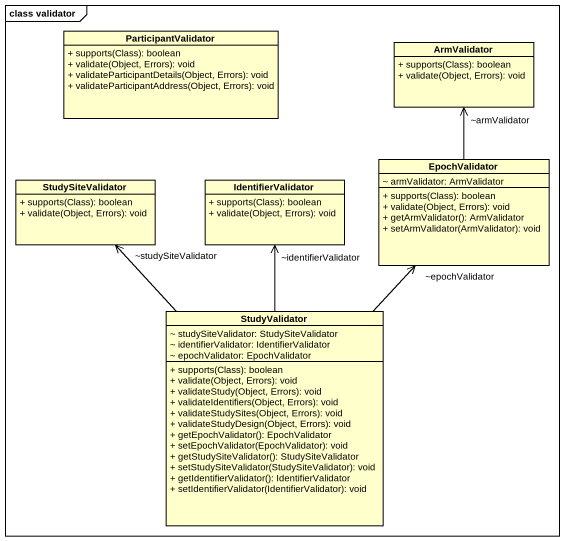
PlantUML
@startuml
mainframe class validator
hide circle
hide empty members
skinparam classAttributeIconSize 0
class ParticipantValidator {
  + supports(Class): boolean
  + validate(Object, Errors): void
  + validateParticipantDetails(Object, Errors): void
  + validateParticipantAddress(Object, Errors): void
}
class ArmValidator {
  + supports(Class): boolean
  + validate(Object, Errors): void
}
class StudySiteValidator {
  + supports(Class): boolean
  + validate(Object, Errors): void
}
class IdentifierValidator {
  + supports(Class): boolean
  + validate(Object, Errors): void
}
class EpochValidator {
  ~ armValidator: ArmValidator
  + supports(Class): boolean
  + validate(Object, Errors): void
  + getArmValidator(): ArmValidator
  + setArmValidator(ArmValidator): void
}
class StudyValidator {
  ~ studySiteValidator: StudySiteValidator
  ~ identifierValidator: IdentifierValidator
  ~ epochValidator: EpochValidator
  + supports(Class): boolean
  + validate(Object, Errors): void
  + validateStudy(Object, Errors): void
  + validateIdentifiers(Object, Errors): void
  + validateStudySites(Object, Errors): void
  + validateStudyDesign(Object, Errors): void
  + getEpochValidator(): EpochValidator
  + setEpochValidator(EpochValidator): void
  + getStudySiteValidator(): StudySiteValidator
  + setStudySiteValidator(StudySiteValidator): void
  + getIdentifierValidator(): IdentifierValidator
  + setIdentifierValidator(IdentifierValidator): void
}
EpochValidator -up-> "~armValidator" ArmValidator
StudyValidator -up-> "~studySiteValidator" StudySiteValidator
StudyValidator -up-> "~identifierValidator" IdentifierValidator
StudyValidator -up-> "~epochValidator" EpochValidator
@enduml
